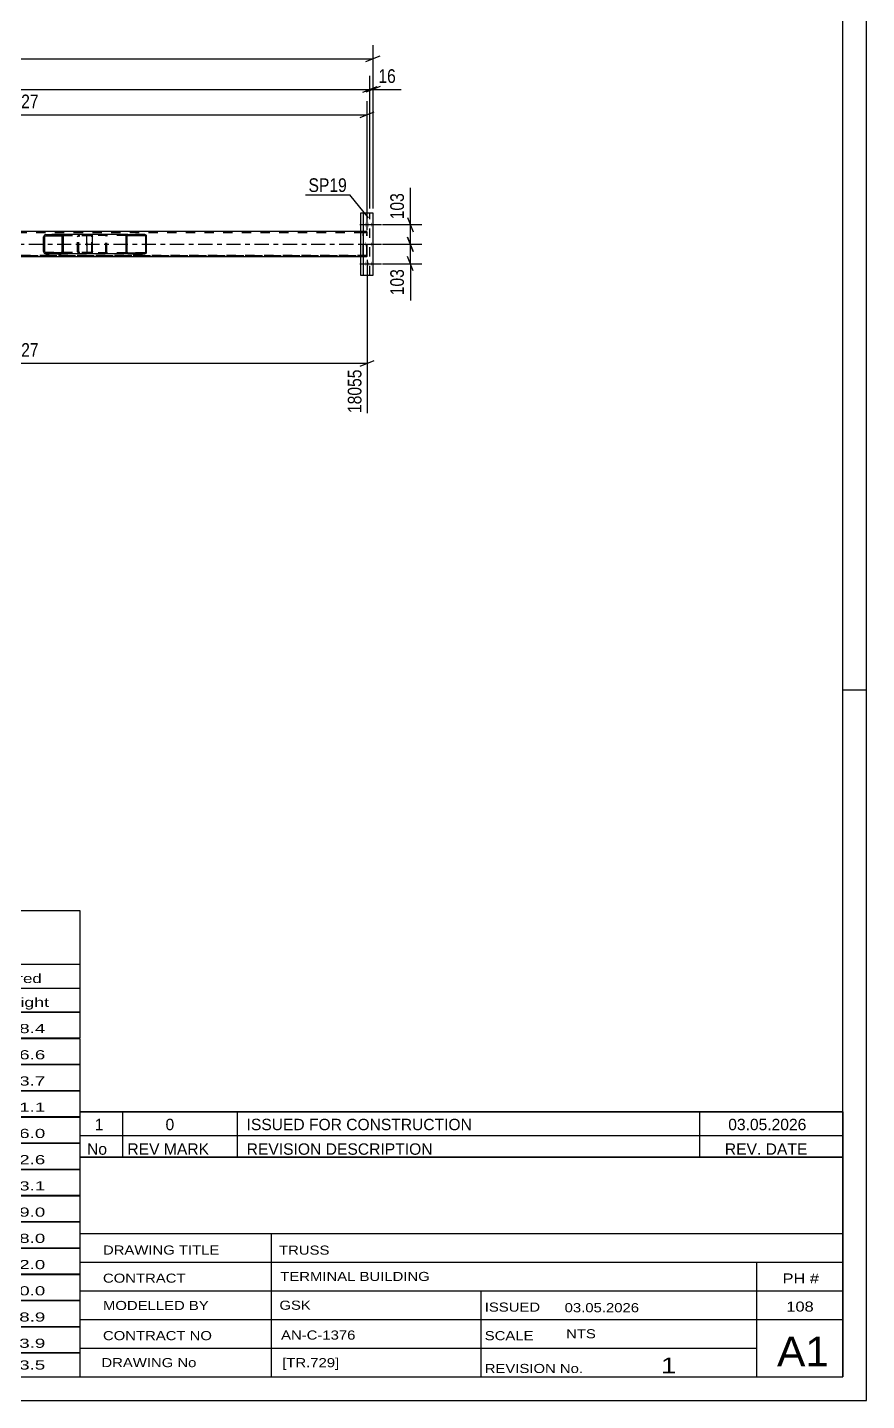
# Model space of a CAD drawing. Header units: millimetres. Extents: x 0 to 841, y 0 to 594.
# Drawn here: x 665 to 841, y 0 to 288 of the extents above; entities that cross this region are included whole.
import ezdxf

# ---------------------------------------------------------------- set-up
doc = ezdxf.new("R2010")
doc.units = ezdxf.units.MM
doc.linetypes.add('DXK_LINE_DOT2', pattern=[3.9198, 1.9599, -1.9599])
doc.linetypes.add('DXK_LINE_DOT3', pattern=[5.9187, 2.979, -0.9799, 0.9799, -0.9799])
doc.styles.add('Arial Narrow', font='ARIALN.TTF', dxfattribs={"height": 0.2})

# ---------------------------------------------------------------- blocks, each defined once
blk = doc.blocks.new('Unknown-814521776-1135')
at = {"color": 5, "linetype": 'Continuous'}
for p, q in [((841, 0), (841, 594)), ((836, 5), (836, 589)), ((841, 149), (836, 149)), ((5, 5), (836, 5)), ((0, 0), (841, 0))]:
    blk.add_line(p, q, dxfattribs=at)
blk = doc.blocks.new('Unknown-814521776-11562')
at = {"color": 7, "linetype": 'Continuous'}
for p, q in [((676, 51.05), (676, 5)), ((676, 51.05), (836, 51.05)), ((836, 51), (836, 5)), ((676, 35), (836, 35)), ((716.14, 35), (716.14, 5)), ((676, 29), (836, 29)), ((818, 5.05), (818, 29.05)), ((676, 23), (836, 23)), ((760.14, 23), (760.14, 5)), ((676, 17), (836, 17)), ((676, 11), (818, 11)), ((676, 5), (836, 5))]:
    blk.add_line(p, q, dxfattribs=at)
at = {"color": 7, "style": 'Arial Narrow'}
for s, height, width, p in [('DRAWING TITLE', 1.9089, 1.425378, (680.88, 30.61)), ('TRUSS', 1.909, 1.425378, (717.81, 30.59)), ('CONTRACT', 1.909, 1.425378, (680.88, 24.71)), ('TERMINAL BUILDING', 1.9089, 1.425378, (718.06, 25.07)), ('MODELLED BY', 1.9089, 1.425378, (680.88, 18.98)), ('GSK', 1.909, 1.425378, (717.88, 19.04)), ('ISSUED', 1.909, 1.425378, (760.94, 18.64)), ('03.05.2026', 1.909, 1.425378, (777.69, 18.52)), ('CONTRACT NO', 1.9089, 1.425378, (680.88, 12.66)), ('AN-C-1376', 1.909, 1.425378, (718.23, 12.78)), ('SCALE', 1.909, 1.425378, (760.94, 12.65)), ('A1', 6.204, 1.25, (822.24, 7.2)), ('DRAWING No', 1.909, 1.425378, (680.56, 7)), ('[TR.729]', 1.909, 1.425378, (718.46, 6.99)), ('1', 3.34, 1.5, (797.91, 5.68)), ('REVISION No.', 1.9089, 1.425378, (760.94, 5.77))]:
    blk.add_text(s, height=height, dxfattribs=dict(at, width=width)).set_placement(p)
at = {"color": 7, "linetype": 'Continuous', "style": 'Arial Narrow'}
for s, height, width, p in [('PH #', 2.1, 1.42538, (823.4, 24.55)), ('108', 2.1, 1.42538, (824.19, 18.65)), ('NTS', 1.909, 1.425378, (778, 13.05))]:
    blk.add_text(s, height=height, dxfattribs=dict(at, width=width)).set_placement(p)
blk = doc.blocks.new('Unknown-814521776-11563')
at = {"color": 7, "linetype": 'Continuous'}
for p, q in [((516, 102.75), (676, 102.75)), ((516, 91.5), (516, 102.75)), ((676, 102.75), (676, 91.5)), ((516, 91.5), (676, 91.5)), ((516, 91.5), (516, 86.5)), ((676, 91.5), (676, 86.5)), ((516, 86.5), (676, 86.5)), ((516, 86.5), (516, 81.5)), ((540, 86.5), (540, 81.5)), ((575.5, 86.5), (575.5, 81.5)), ((601.5, 86.5), (601.5, 81.5)), ((614.5, 86.5), (614.5, 81.5)), ((632, 86.5), (632, 81.5)), ((654, 86.5), (654, 81.5)), ((676, 86.5), (676, 81.5)), ((516, 81.5), (676, 81.5)), ((516, 81.45), (516, 76.05)), ((516, 81.45), (676, 81.45)), ((540, 81.5), (540, 76)), ((575.5, 81.5), (575.5, 76)), ((601.5, 81.5), (601.5, 76)), ((614.5, 81.5), (614.5, 76)), ((632, 81.5), (632, 76)), ((654, 81.5), (654, 76)), ((676, 81.45), (676, 76.05)), ((516, 76.05), (676, 76.05)), ((516, 75.95), (516, 70.55)), ((516, 75.95), (676, 75.95)), ((540, 76), (540, 70.5)), ((575.5, 76), (575.5, 70.5)), ((601.5, 76), (601.5, 70.5)), ((614.5, 76), (614.5, 70.5)), ((632, 76), (632, 70.5)), ((654, 76), (654, 70.5)), ((676, 75.95), (676, 70.55)), ((516, 70.55), (676, 70.55)), ((516, 70.45), (516, 65.05)), ((516, 70.45), (676, 70.45)), ((540, 70.5), (540, 65)), ((575.5, 70.5), (575.5, 65)), ((601.5, 70.5), (601.5, 65)), ((614.5, 70.5), (614.5, 65)), ((632, 70.5), (632, 65)), ((654, 70.5), (654, 65)), ((676, 70.45), (676, 65.05)), ((516, 65.05), (676, 65.05)), ((516, 64.95), (516, 59.55)), ((516, 64.95), (676, 64.95)), ((540, 65), (540, 59.5)), ((575.5, 65), (575.5, 59.5)), ((601.5, 65), (601.5, 59.5)), ((614.5, 65), (614.5, 59.5)), ((632, 65), (632, 59.5)), ((654, 65), (654, 59.5)), ((676, 64.95), (676, 59.55)), ((516, 59.55), (676, 59.55)), ((516, 59.45), (516, 54.05)), ((516, 59.45), (676, 59.45)), ((540, 59.5), (540, 54)), ((575.5, 59.5), (575.5, 54)), ((601.5, 59.5), (601.5, 54)), ((614.5, 59.5), (614.5, 54)), ((632, 59.5), (632, 54)), ((654, 59.5), (654, 54)), ((676, 59.45), (676, 54.05)), ((516, 54.05), (676, 54.05)), ((516, 53.95), (516, 48.55)), ((516, 53.95), (676, 53.95)), ((540, 54), (540, 48.5)), ((575.5, 54), (575.5, 48.5)), ((601.5, 54), (601.5, 48.5)), ((614.5, 54), (614.5, 48.5)), ((632, 54), (632, 48.5)), ((654, 54), (654, 48.5)), ((676, 53.95), (676, 48.55)), ((516, 48.55), (676, 48.55)), ((516, 48.45), (516, 43.05)), ((516, 48.45), (676, 48.45)), ((540, 48.5), (540, 43)), ((575.5, 48.5), (575.5, 43)), ((601.5, 48.5), (601.5, 43)), ((614.5, 48.5), (614.5, 43)), ((632, 48.5), (632, 43)), ((654, 48.5), (654, 43)), ((676, 48.45), (676, 43.05)), ((516, 43.05), (676, 43.05)), ((516, 42.95), (516, 37.55)), ((516, 42.95), (676, 42.95)), ((540, 43), (540, 37.5)), ((575.5, 43), (575.5, 37.5)), ((601.5, 43), (601.5, 37.5)), ((614.5, 43), (614.5, 37.5)), ((632, 43), (632, 37.5)), ((654, 43), (654, 37.5)), ((676, 42.95), (676, 37.55)), ((516, 37.55), (676, 37.55)), ((516, 37.45), (516, 32.05)), ((516, 37.45), (676, 37.45)), ((540, 37.5), (540, 32)), ((575.5, 37.5), (575.5, 32)), ((601.5, 37.5), (601.5, 32)), ((614.5, 37.5), (614.5, 32)), ((632, 37.5), (632, 32)), ((654, 37.5), (654, 32)), ((676, 37.45), (676, 32.05)), ((516, 32.05), (676, 32.05)), ((516, 31.95), (516, 26.55)), ((516, 31.95), (676, 31.95)), ((540, 32), (540, 26.5)), ((575.5, 32), (575.5, 26.5)), ((601.5, 32), (601.5, 26.5)), ((614.5, 32), (614.5, 26.5)), ((632, 32), (632, 26.5)), ((654, 32), (654, 26.5)), ((676, 31.95), (676, 26.55)), ((516, 26.55), (676, 26.55)), ((516, 26.45), (516, 21.05)), ((516, 26.45), (676, 26.45)), ((540, 26.5), (540, 21)), ((575.5, 26.5), (575.5, 21)), ((601.5, 26.5), (601.5, 21)), ((614.5, 26.5), (614.5, 21)), ((632, 26.5), (632, 21)), ((654, 26.5), (654, 21)), ((676, 26.45), (676, 21.05)), ((516, 21.05), (676, 21.05)), ((516, 20.95), (516, 15.55)), ((516, 20.95), (676, 20.95)), ((540, 21), (540, 15.5)), ((575.5, 21), (575.5, 15.5)), ((601.5, 21), (601.5, 15.5)), ((614.5, 21), (614.5, 15.5)), ((632, 21), (632, 15.5)), ((654, 21), (654, 15.5)), ((676, 20.95), (676, 15.55)), ((516, 15.55), (676, 15.55)), ((516, 15.45), (516, 10.05)), ((516, 15.45), (676, 15.45)), ((540, 15.5), (540, 10)), ((575.5, 15.5), (575.5, 10)), ((601.5, 15.5), (601.5, 10)), ((614.5, 15.5), (614.5, 10)), ((632, 15.5), (632, 10)), ((654, 15.5), (654, 10)), ((676, 15.45), (676, 10.05)), ((516, 10.05), (676, 10.05)), ((516, 10), (676, 10)), ((516, 10), (516, 5)), ((632, 10), (632, 5)), ((654, 10), (654, 5)), ((676, 10), (676, 5)), ((516, 5), (676, 5))]:
    blk.add_line(p, q, dxfattribs=at)
at = {"color": 7, "style": 'Arial Narrow'}
for s, height, width, p in [('GENERAL NOTES & WELD DETAILS :', 2.8633, 1.4, (517.15, 95.06)), ('REFER TYP DRAWING TYP-01', 1.9089, 1.6, (600.7, 95.16)), ("MATERIAL LIST FOR ASSEMBLY MK'D", 1.9089, 1.6, (517.15, 87.56)), ('TR729', 1.909, 1.794707, (609.9, 87.47)), ('1', 1.91, 1.794707, (638.08, 87.56)), ('No. Required', 1.9089, 1.6, (647.41, 87.56)), ('Mark', 1.909, 1.7, (517.34, 82.5)), ('Profile', 1.909, 1.7, (550.41, 82.5)), ('Material', 1.909, 1.7, (580.54, 82.56)), ('No.', 1.909, 1.7, (605.5, 82.56)), ('Length', 1.909, 1.7, (616, 82.56)), ('Area', 1.909, 1.7, (638.5, 82.56)), ('Weight', 1.909, 1.7, (658, 82.56))]:
    blk.add_text(s, height=height, dxfattribs=dict(at, width=width)).set_placement(p)
at = {"color": 7, "linetype": 'Continuous', "style": 'Arial Narrow'}
for s, height, width, p in [('BC186', 1.909, 1.794707, (517.5, 77.06)), ('SHS132*6', 1.909, 1.794707, (542, 77.06)), ('E350', 1.909, 1.794707, (581.74, 77.06)), ('1', 1.91, 1.794707, (605.86, 77.06)), ('18055', 1.909, 1.794707, (616.4, 77.06)), ('9.5', 1.909, 1.794707, (642.32, 77.06)), ('428.4', 1.909, 1.794707, (658.96, 77.06)), ('TR729', 1.909, 1.794707, (517.5, 71.56)), ('SHS100*8', 1.909, 1.794707, (542, 71.56)), ('E350', 1.909, 1.794707, (581.74, 71.56)), ('1', 1.91, 1.794707, (605.86, 71.56)), ('18028', 1.909, 1.794707, (616.4, 71.56)), ('7.2', 1.909, 1.794707, (642.32, 71.56)), ('416.6', 1.909, 1.794707, (658.96, 71.56)), ('M177', 1.909, 1.794707, (517.5, 66.06)), ('SHS100*6', 1.909, 1.794707, (542, 66.06)), ('E350', 1.909, 1.794707, (581.74, 66.06)), ('7', 1.91, 1.794707, (605.86, 66.06)), ('3167', 1.909, 1.794707, (618.58, 66.06)), ('1.2', 1.909, 1.794707, (642.32, 66.06)), ('383.7', 1.909, 1.794707, (658.96, 66.06)), ('M196', 1.909, 1.794707, (517.5, 60.56)), ('SHS100*4', 1.909, 1.794707, (542, 60.56)), ('E350', 1.909, 1.794707, (581.74, 60.56)), ('8', 1.91, 1.794707, (605.86, 60.56)), ('3261', 1.909, 1.794707, (618.58, 60.56)), ('1.3', 1.909, 1.794707, (642.32, 60.56)), ('311.1', 1.909, 1.794707, (658.96, 60.56)), ('SP20', 1.909, 1.794707, (517.5, 55.06)), ('PL20*380', 1.909, 1.794707, (542, 55.06)), ('E350', 1.909, 1.794707, (581.74, 55.06)), ('6', 1.91, 1.794707, (605.86, 55.06)), ('380', 1.909, 1.794707, (620.77, 55.06)), ('0.3', 1.909, 1.794707, (642.32, 55.06)), ('136.0', 1.909, 1.794707, (658.96, 55.06)), ('PL581', 1.909, 1.794707, (517.5, 49.56)), ('PL12*300', 1.909, 1.794707, (542, 49.56)), ('E350', 1.909, 1.794707, (581.74, 49.56)), ('14', 1.909, 1.794707, (604.76, 49.56)), ('310', 1.909, 1.794707, (620.77, 49.56)), ('0.2', 1.909, 1.794707, (642.32, 49.56)), ('122.6', 1.909, 1.794707, (658.96, 49.56)), ('SP19', 1.909, 1.794707, (517.5, 44.06)), ('PL16*325', 1.909, 1.794707, (542, 44.06)), ('E350', 1.909, 1.794707, (581.74, 44.06)), ('4', 1.91, 1.794707, (605.86, 44.06)), ('325', 1.909, 1.794707, (620.77, 44.06)), ('0.2', 1.909, 1.794707, (642.32, 44.06)), ('53.1', 1.909, 1.794707, (661.14, 44.06)), ('M1488', 1.909, 1.794707, (517.5, 38.56)), ('RHS100*100*6', 1.9089, 1.794707, (542, 38.56)), ('E350', 1.909, 1.794707, (581.74, 38.56)), ('14', 1.909, 1.794707, (604.76, 38.56)), ('198', 1.909, 1.794707, (620.77, 38.56)), ('0.1', 1.909, 1.794707, (642.32, 38.56)), ('49.0', 1.909, 1.794707, (661.14, 38.56)), ('TB74', 1.909, 1.794707, (517.5, 33.06)), ('RHS150*110*6', 1.9089, 1.794707, (542, 33.06)), ('E350', 1.909, 1.794707, (581.74, 33.06)), ('6', 1.91, 1.794707, (605.86, 33.06)), ('200', 1.909, 1.794707, (620.77, 33.06)), ('0.1', 1.909, 1.794707, (642.32, 33.06)), ('28.0', 1.909, 1.794707, (661.14, 33.06)), ('PL538', 1.909, 1.794707, (517.5, 27.56)), ('PL10*150', 1.909, 1.794707, (542, 27.56)), ('E350', 1.909, 1.794707, (581.74, 27.56)), ('6', 1.91, 1.794707, (605.86, 27.56)), ('170', 1.909, 1.794707, (620.77, 27.56)), ('0.1', 1.909, 1.794707, (642.32, 27.56)), ('12.0', 1.909, 1.794707, (661.14, 27.56)), ('ST33', 1.909, 1.794707, (517.5, 22.06)), ('PL8*100', 1.909, 1.794707, (542, 22.06)), ('E350', 1.909, 1.794707, (581.74, 22.06)), ('24', 1.909, 1.794707, (604.76, 22.06)), ('135', 1.909, 1.794707, (620.77, 22.06)), ('0.0', 1.909, 1.794707, (642.32, 22.06)), ('10.0', 1.909, 1.794707, (661.14, 22.06)), ('ST32', 1.909, 1.794707, (517.5, 16.56)), ('PL8*100', 1.909, 1.794707, (542, 16.56)), ('E350', 1.909, 1.794707, (581.74, 16.56)), ('24', 1.909, 1.794707, (604.76, 16.56)), ('121', 1.909, 1.794707, (620.77, 16.56)), ('0.0', 1.909, 1.794707, (642.32, 16.56)), ('8.9', 1.909, 1.794707, (663.33, 16.56)), ('M1489', 1.909, 1.794707, (517.5, 11.06)), ('RHS100*100*6', 1.9089, 1.794707, (542, 11.06)), ('E350', 1.909, 1.794707, (581.74, 11.06)), ('1', 1.91, 1.794707, (605.86, 11.06)), ('222', 1.909, 1.794707, (620.77, 11.06)), ('0.1', 1.909, 1.794707, (642.32, 11.06)), ('3.9', 1.909, 1.794707, (663.33, 11.06)), ('Total', 1.909, 1.7, (618.33, 6.5)), ('44.4', 1.909, 1.794707, (639.64, 6.5)), ('1963.5', 1.909, 1.794707, (656.77, 6.5))]:
    blk.add_text(s, height=height, dxfattribs=dict(at, width=width)).set_placement(p)
blk = doc.blocks.new('Unknown-814521776-11565')
at = {"color": 7, "linetype": 'Continuous'}
for p, q in [((676, 60.55), (836, 60.55)), ((836, 60.55), (676, 60.55)), ((676, 60.55), (676, 55.55)), ((685, 60.55), (685, 55.55)), ((709, 60.55), (709, 55.55)), ((806, 60.55), (806, 55.55)), ((836, 60.55), (836, 55.55)), ((676, 55.55), (836, 55.55)), ((676, 55.55), (676, 51.05)), ((676, 55.55), (836, 55.55)), ((685, 55.55), (685, 51.05)), ((709, 55.55), (709, 51.05)), ((806, 55.55), (806, 51.05)), ((836, 55.55), (836, 51.05)), ((836, 51.05), (676, 51.05))]:
    blk.add_line(p, q, dxfattribs=at)
at = {"color": 7, "linetype": 'Continuous', "style": 'Arial Narrow'}
for s, height, width, p in [('1', 2.39, 1.196471, (679.16, 56.7)), ('0', 2.39, 1.196471, (694, 56.7)), ('ISSUED FOR CONSTRUCTION', 2.3861, 1.196471, (711, 56.7)), ('03.05.2026', 2.386, 1.196471, (812, 56.7)), ('No', 2.386, 1.2, (677.54, 51.55)), ('REV MARK', 2.386, 1.2, (686, 51.55)), ('REVISION DESCRIPTION', 2.3861, 1.2, (711, 51.55)), ('REV. DATE', 2.386, 1.2, (811.28, 51.55))]:
    blk.add_text(s, height=height, dxfattribs=dict(at, width=width)).set_placement(p)
blk = doc.blocks.new('Bolt-814521776-2808 - 2731')
at = {"linetype": 'Continuous'}
for points in [[(735.79, 246.61), (735.8, 246.7), (735.8, 246.79), (735.81, 246.87), (735.82, 246.93), (735.83, 246.99), (735.84, 247.02), (735.86, 247.04), (735.87, 247.04), (735.88, 247.02), (735.9, 246.99), (735.91, 246.93), (735.92, 246.87), (735.92, 246.79), (735.93, 246.7), (735.93, 246.61), (735.93, 246.51), (735.92, 246.43), (735.92, 246.35), (735.91, 246.28), (735.9, 246.23), (735.88, 246.19), (735.87, 246.17), (735.86, 246.17), (735.84, 246.19), (735.83, 246.23), (735.82, 246.28), (735.81, 246.35), (735.8, 246.43), (735.8, 246.51)], [(736.43, 246.61), (736.43, 246.7), (736.44, 246.79), (736.44, 246.87), (736.45, 246.93), (736.46, 246.99), (736.48, 247.02), (736.49, 247.04), (736.51, 247.04), (736.52, 247.02), (736.53, 246.99), (736.54, 246.93), (736.55, 246.87), (736.56, 246.79), (736.57, 246.7), (736.57, 246.61), (736.57, 246.51), (736.56, 246.43), (736.55, 246.35), (736.54, 246.28), (736.53, 246.23), (736.52, 246.19), (736.51, 246.17), (736.49, 246.17), (736.48, 246.19), (736.46, 246.23), (736.45, 246.28), (736.44, 246.35), (736.44, 246.43), (736.43, 246.51)], [(737.07, 246.61), (737.07, 246.7), (737.07, 246.79), (737.08, 246.87), (737.09, 246.93), (737.1, 246.99), (737.11, 247.02), (737.13, 247.04), (737.14, 247.04), (737.16, 247.02), (737.17, 246.99), (737.18, 246.93), (737.19, 246.87), (737.2, 246.79), (737.2, 246.7), (737.2, 246.61), (737.2, 246.51), (737.2, 246.43), (737.19, 246.35), (737.18, 246.28), (737.17, 246.23), (737.16, 246.19), (737.14, 246.17), (737.13, 246.17), (737.11, 246.19), (737.1, 246.23), (737.09, 246.28), (737.08, 246.35), (737.07, 246.43), (737.07, 246.51)], [(735.79, 242.51), (735.8, 242.6), (735.8, 242.69), (735.81, 242.77), (735.82, 242.83), (735.83, 242.89), (735.84, 242.92), (735.86, 242.94), (735.87, 242.94), (735.88, 242.92), (735.9, 242.89), (735.91, 242.83), (735.92, 242.77), (735.92, 242.69), (735.93, 242.6), (735.93, 242.51), (735.93, 242.41), (735.92, 242.33), (735.92, 242.25), (735.91, 242.18), (735.9, 242.13), (735.88, 242.09), (735.87, 242.07), (735.86, 242.07), (735.84, 242.09), (735.83, 242.13), (735.82, 242.18), (735.81, 242.25), (735.8, 242.33), (735.8, 242.41)], [(737.07, 242.51), (737.07, 242.6), (737.07, 242.69), (737.08, 242.77), (737.09, 242.83), (737.1, 242.89), (737.11, 242.92), (737.13, 242.94), (737.14, 242.94), (737.16, 242.92), (737.17, 242.89), (737.18, 242.83), (737.19, 242.77), (737.2, 242.69), (737.2, 242.6), (737.2, 242.51), (737.2, 242.41), (737.2, 242.33), (737.19, 242.25), (737.18, 242.18), (737.17, 242.13), (737.16, 242.09), (737.14, 242.07), (737.13, 242.07), (737.11, 242.09), (737.1, 242.13), (737.09, 242.18), (737.08, 242.25), (737.07, 242.33), (737.07, 242.41)], [(735.79, 238.41), (735.8, 238.5), (735.8, 238.59), (735.81, 238.67), (735.82, 238.73), (735.83, 238.79), (735.84, 238.82), (735.86, 238.84), (735.87, 238.84), (735.88, 238.82), (735.9, 238.79), (735.91, 238.73), (735.92, 238.67), (735.92, 238.59), (735.93, 238.5), (735.93, 238.41), (735.93, 238.31), (735.92, 238.23), (735.92, 238.15), (735.91, 238.08), (735.9, 238.03), (735.88, 237.99), (735.87, 237.97), (735.86, 237.97), (735.84, 237.99), (735.83, 238.03), (735.82, 238.08), (735.81, 238.15), (735.8, 238.23), (735.8, 238.31)], [(736.43, 238.41), (736.43, 238.5), (736.44, 238.59), (736.44, 238.67), (736.45, 238.73), (736.46, 238.79), (736.48, 238.82), (736.49, 238.84), (736.51, 238.84), (736.52, 238.82), (736.53, 238.79), (736.54, 238.73), (736.55, 238.67), (736.56, 238.59), (736.57, 238.5), (736.57, 238.41), (736.57, 238.31), (736.56, 238.23), (736.55, 238.15), (736.54, 238.08), (736.53, 238.03), (736.52, 237.99), (736.51, 237.97), (736.49, 237.97), (736.48, 237.99), (736.46, 238.03), (736.45, 238.08), (736.44, 238.15), (736.44, 238.23), (736.43, 238.31)], [(737.07, 238.41), (737.07, 238.5), (737.07, 238.59), (737.08, 238.67), (737.09, 238.73), (737.1, 238.79), (737.11, 238.82), (737.13, 238.84), (737.14, 238.84), (737.16, 238.82), (737.17, 238.79), (737.18, 238.73), (737.19, 238.67), (737.2, 238.59), (737.2, 238.5), (737.2, 238.41), (737.2, 238.31), (737.2, 238.23), (737.19, 238.15), (737.18, 238.08), (737.17, 238.03), (737.16, 237.99), (737.14, 237.97), (737.13, 237.97), (737.11, 237.99), (737.1, 238.03), (737.09, 238.08), (737.08, 238.15), (737.07, 238.23), (737.07, 238.31)]]:
    blk.add_hatch(color=1, dxfattribs=at).paths.add_polyline_path(points)
at = {"color": 1, "linetype": 'Continuous'}
for p, q in [((734.72, 246.61), (738, 246.61)), ((735.35, 246.61), (738.63, 246.61)), ((735.99, 246.61), (739.27, 246.61)), ((734.72, 242.51), (738, 242.51)), ((735.99, 242.51), (739.27, 242.51)), ((734.72, 238.41), (738, 238.41)), ((735.35, 238.41), (738.63, 238.41)), ((735.99, 238.41), (739.27, 238.41))]:
    blk.add_line(p, q, dxfattribs=at)
blk = doc.blocks.new('Part-814521776-2914 - 2731')
at = {"color": 2, "linetype": 'Continuous'}
for p, q in [((737.51, 249.01), (734.86, 249.01)), ((734.86, 249.01), (734.86, 236.01)), ((735.49, 236.01), (735.49, 249.01)), ((737.51, 236.01), (737.51, 249.01)), ((734.86, 236.01), (737.51, 236.01))]:
    blk.add_line(p, q, dxfattribs=at)
at = {"color": 7, "linetype": 'DXK_LINE_DOT2'}
blk.add_line((736.87, 236.01), (736.87, 249.01), dxfattribs=at)
blk = doc.blocks.new('Part-814521776-2860 - 2731')
at = {"color": 7, "linetype": 'DXK_LINE_DOT2'}
for p, q in [((735.49, 244.91), (73.46, 244.91)), ((736.21, 245.15), (734.86, 245.15)), ((736.21, 245.15), (734.86, 245.15)), ((735.46, 244.85), (735.45, 244.67)), ((735.47, 245.01), (735.46, 244.85)), ((735.5, 245.11), (735.47, 245.01)), ((736.21, 244.91), (735.49, 244.91)), ((735.49, 244.76), (735.5, 244.84)), ((735.53, 245.15), (735.5, 245.11)), ((735.5, 244.84), (735.51, 244.89)), ((735.51, 244.89), (735.53, 244.91)), ((736.23, 245.11), (736.21, 245.15)), ((736.21, 244.91), (736.22, 244.89)), ((736.22, 244.89), (736.23, 244.84)), ((736.26, 245.01), (736.23, 245.11)), ((736.23, 244.84), (736.24, 244.76)), ((736.28, 244.85), (736.26, 245.01)), ((736.28, 244.67), (736.28, 244.85)), ((735.45, 240.35), (735.45, 244.67)), ((735.49, 244.69), (735.49, 244.76)), ((735.49, 244.67), (735.49, 244.69)), ((735.49, 240.35), (735.49, 244.67)), ((736.24, 244.76), (736.24, 244.67)), ((736.24, 240.35), (736.24, 244.67)), ((736.28, 240.35), (736.28, 244.67)), ((736.21, 240.11), (73.46, 240.11)), ((73.46, 240.11), (735.49, 240.11)), ((736.21, 239.87), (734.86, 239.87)), ((736.21, 239.87), (734.86, 239.87)), ((735.45, 240.35), (735.46, 240.16)), ((735.46, 240.16), (735.47, 240.01)), ((735.47, 240.01), (735.5, 239.9)), ((735.49, 240.25), (735.49, 240.35)), ((735.5, 240.18), (735.49, 240.25)), ((735.51, 240.12), (735.5, 240.18)), ((735.5, 239.9), (735.53, 239.87)), ((735.53, 240.11), (735.51, 240.12)), ((736.22, 240.12), (736.21, 240.11)), ((736.21, 239.87), (736.23, 239.9)), ((736.23, 240.18), (736.22, 240.12)), ((736.24, 240.25), (736.23, 240.18)), ((736.23, 239.9), (736.26, 240.01)), ((736.24, 240.35), (736.24, 240.25)), ((736.26, 240.01), (736.28, 240.16)), ((736.28, 240.16), (736.28, 240.35))]:
    blk.add_line(p, q, dxfattribs=at)
at = {"color": 2, "linetype": 'Continuous'}
for p, q in [((734.86, 245.15), (596.39, 245.15)), ((734.86, 239.87), (596.39, 239.87))]:
    blk.add_line(p, q, dxfattribs=at)
at = {"color": 7, "linetype": 'DXK_LINE_DOT3'}
blk.add_line((73.46, 242.51), (735.87, 242.51), dxfattribs=at)
blk = doc.blocks.new('Part-814521776-2939 - 2731')
at = {"linetype": 'Continuous'}
h = blk.add_hatch(dxfattribs=at)
h.set_pattern_fill('', scale=0.7, style=0, pattern_type=0)
h.set_pattern_definition([(45, (689.9823, 244.309), (-1.57154, 1.57154), [])])
h.paths.add_polyline_path([(690.01, 244.19), (689.98, 244.31), (689.91, 244.41), (689.8, 244.48), (689.67, 244.51), (686.09, 244.51), (685.96, 244.48), (685.85, 244.41), (685.78, 244.31), (685.75, 244.19), (685.75, 240.83), (685.78, 240.7), (685.85, 240.6), (685.96, 240.53), (686.09, 240.51), (689.67, 240.51), (689.8, 240.53), (689.91, 240.6), (689.98, 240.7), (690.01, 240.83)])
h.paths.add_polyline_path([(689.82, 240.77), (689.79, 240.71), (689.73, 240.68), (689.67, 240.67), (686.09, 240.67), (686.03, 240.68), (685.97, 240.71), (685.93, 240.77), (685.92, 240.83), (685.92, 244.19), (685.93, 244.25), (685.97, 244.3), (686.03, 244.33), (686.09, 244.35), (689.67, 244.35), (689.73, 244.33), (689.79, 244.3), (689.82, 244.25), (689.84, 244.19), (689.84, 240.83)])
at = {"color": 7, "linetype": 'DXK_LINE_DOT2'}
for p, q in [((677.4, 244.19), (677.43, 244.31)), ((677.4, 244.19), (677.4, 240.83)), ((677.59, 244.25), (677.57, 244.19)), ((677.57, 240.83), (677.57, 244.19)), ((677.62, 244.3), (677.59, 244.25)), ((677.61, 244.48), (677.74, 244.51)), ((677.68, 244.33), (677.62, 244.3)), ((677.74, 244.35), (677.68, 244.33)), ((678.39, 244.51), (677.74, 244.51)), ((689.67, 244.35), (677.74, 244.35)), ((681.32, 244.51), (681.45, 244.48)), ((681.38, 244.33), (681.32, 244.35)), ((681.44, 244.3), (681.38, 244.33)), ((681.48, 244.25), (681.44, 244.3)), ((681.49, 244.19), (681.48, 244.25)), ((681.49, 240.83), (681.49, 244.19)), ((681.63, 244.31), (681.66, 244.19)), ((681.66, 240.83), (681.66, 244.19)), ((689.67, 244.51), (686.09, 244.51)), ((677.41, 240.8), (677.4, 240.83)), ((677.43, 240.7), (677.41, 240.8)), ((677.57, 240.83), (677.59, 240.77)), ((677.59, 240.77), (677.62, 240.71)), ((677.74, 240.51), (677.61, 240.53)), ((677.62, 240.71), (677.68, 240.68)), ((677.68, 240.68), (677.74, 240.67)), ((689.67, 240.67), (677.74, 240.67)), ((678.39, 240.51), (677.74, 240.51)), ((681.32, 240.67), (681.38, 240.68)), ((681.45, 240.53), (681.32, 240.51)), ((681.38, 240.68), (681.44, 240.71)), ((681.44, 240.71), (681.48, 240.77)), ((681.48, 240.77), (681.49, 240.83)), ((681.66, 240.83), (681.63, 240.7)), ((689.67, 240.51), (686.09, 240.51))]:
    blk.add_line(p, q, dxfattribs=at)
at = {"color": 2, "linetype": 'Continuous'}
for p, q in [((686.09, 244.51), (678.39, 244.51)), ((685.78, 244.31), (685.75, 244.19)), ((685.75, 240.83), (685.75, 244.19)), ((685.92, 244.19), (685.93, 244.25)), ((685.92, 240.83), (685.92, 244.19)), ((685.93, 244.25), (685.97, 244.3)), ((686.09, 244.51), (685.96, 244.48)), ((685.97, 244.3), (686.03, 244.33)), ((686.03, 244.33), (686.09, 244.35)), ((686.09, 244.51), (689.67, 244.51)), ((686.09, 244.35), (689.67, 244.35)), ((689.8, 244.48), (689.67, 244.51)), ((689.67, 244.35), (689.73, 244.33)), ((689.73, 244.33), (689.79, 244.3)), ((689.79, 244.3), (689.82, 244.25)), ((689.82, 244.25), (689.84, 244.19)), ((689.84, 240.83), (689.84, 244.19)), ((690.01, 244.19), (689.98, 244.31)), ((690.01, 240.83), (690.01, 244.19)), ((686.09, 240.51), (678.39, 240.51)), ((685.75, 240.83), (685.78, 240.7)), ((685.93, 240.77), (685.92, 240.83)), ((685.97, 240.71), (685.93, 240.77)), ((685.96, 240.53), (686.09, 240.51)), ((686.03, 240.68), (685.97, 240.71)), ((686.09, 240.67), (686.03, 240.68)), ((686.09, 240.67), (689.67, 240.67)), ((686.09, 240.51), (689.67, 240.51)), ((689.73, 240.68), (689.67, 240.67)), ((689.67, 240.51), (689.8, 240.53)), ((689.79, 240.71), (689.73, 240.68)), ((689.82, 240.77), (689.79, 240.71)), ((689.84, 240.83), (689.82, 240.77)), ((689.98, 240.7), (690.01, 240.83))]:
    blk.add_line(p, q, dxfattribs=at)
at = {"color": 7, "linetype": 'DXK_LINE_DOT2'}
for centre, start, end in [((677.73, 244.17), 110.7583, 155.68), ((681.33, 244.17), 24.32, 69.2417), ((677.73, 240.84), 204.32, 249.2417), ((681.33, 240.84), 290.7583, 335.68)]:
    blk.add_arc(centre, 0.331, start, end, dxfattribs=at)
at = {"color": 2, "linetype": 'Continuous'}
for centre, start, end in [((686.08, 244.17), 110.7583, 155.68), ((689.68, 244.17), 24.32, 69.2417), ((686.08, 240.84), 204.32, 249.2417), ((689.68, 240.84), 290.7583, 335.68)]:
    blk.add_arc(centre, 0.331, start, end, dxfattribs=at)
blk = doc.blocks.new('Part-814521776-2968 - 2731')
at = {"linetype": 'Continuous'}
h = blk.add_hatch(dxfattribs=at)
h.set_pattern_fill('', scale=0.7, style=0, pattern_type=0)
h.set_pattern_definition([(45, (672.5586, 244.2103), (-1.57154, 1.57154), [])])
h.paths.add_polyline_path([(672.6, 244.03), (672.56, 244.21), (672.45, 244.37), (672.29, 244.47), (672.09, 244.51), (668.91, 244.51), (668.72, 244.47), (668.55, 244.37), (668.45, 244.21), (668.41, 244.03), (668.41, 240.99), (668.45, 240.8), (668.55, 240.65), (668.72, 240.54), (668.91, 240.51), (672.09, 240.51), (672.29, 240.54), (672.45, 240.65), (672.56, 240.8), (672.6, 240.99)])
h.paths.add_polyline_path([(672.33, 240.89), (672.27, 240.82), (672.19, 240.76), (672.09, 240.75), (668.91, 240.75), (668.81, 240.76), (668.73, 240.82), (668.68, 240.89), (668.66, 240.99), (668.66, 244.03), (668.68, 244.12), (668.73, 244.2), (668.81, 244.25), (668.91, 244.27), (672.09, 244.27), (672.19, 244.25), (672.27, 244.2), (672.33, 244.12), (672.35, 244.03), (672.35, 240.99)])
at = {"color": 2, "linetype": 'Continuous'}
for p, q in [((668.45, 244.21), (668.41, 244.03)), ((668.41, 240.99), (668.41, 244.03)), ((668.66, 244.03), (668.68, 244.12)), ((668.66, 240.99), (668.66, 244.03)), ((668.68, 244.12), (668.73, 244.2)), ((668.91, 244.51), (668.72, 244.47)), ((668.73, 244.2), (668.81, 244.25)), ((668.81, 244.25), (668.91, 244.27)), ((668.91, 244.51), (672.09, 244.51)), ((668.91, 244.27), (672.09, 244.27)), ((678.39, 244.51), (672.09, 244.51)), ((672.29, 244.47), (672.09, 244.51)), ((672.09, 244.27), (672.19, 244.25)), ((672.19, 244.25), (672.27, 244.2)), ((672.27, 244.2), (672.33, 244.12)), ((672.33, 244.12), (672.35, 244.03)), ((672.35, 240.99), (672.35, 244.03)), ((672.6, 244.03), (672.56, 244.21)), ((672.6, 240.99), (672.6, 244.03)), ((678.39, 244.51), (678.5, 244.47)), ((678.5, 244.47), (678.59, 244.37)), ((678.59, 244.37), (678.64, 244.21)), ((678.64, 244.21), (678.67, 244.03)), ((678.67, 240.99), (678.67, 244.03)), ((668.41, 240.99), (668.45, 240.8)), ((668.68, 240.89), (668.66, 240.99)), ((668.73, 240.82), (668.68, 240.89)), ((668.72, 240.54), (668.91, 240.51)), ((668.81, 240.76), (668.73, 240.82)), ((668.91, 240.75), (668.81, 240.76)), ((668.91, 240.75), (672.09, 240.75)), ((668.91, 240.51), (672.09, 240.51)), ((672.19, 240.76), (672.09, 240.75)), ((672.09, 240.51), (672.29, 240.54)), ((678.39, 240.51), (672.09, 240.51)), ((672.27, 240.82), (672.19, 240.76)), ((672.33, 240.89), (672.27, 240.82)), ((672.35, 240.99), (672.33, 240.89)), ((672.56, 240.8), (672.6, 240.99)), ((678.5, 240.54), (678.39, 240.51)), ((678.59, 240.65), (678.5, 240.54)), ((678.64, 240.8), (678.59, 240.65)), ((678.67, 240.99), (678.64, 240.8))]:
    blk.add_line(p, q, dxfattribs=at)
at = {"color": 7, "linetype": 'DXK_LINE_DOT2'}
for p, q in [((672.09, 244.51), (668.91, 244.51)), ((678.39, 244.27), (668.91, 244.27)), ((675.56, 244.03), (675.6, 244.21)), ((675.56, 240.99), (675.56, 244.03)), ((675.83, 244.12), (675.81, 244.03)), ((675.81, 240.99), (675.81, 244.03)), ((675.88, 244.2), (675.83, 244.12)), ((675.87, 244.47), (676.06, 244.51)), ((675.96, 244.25), (675.88, 244.2)), ((676.06, 244.27), (675.96, 244.25)), ((677.4, 244.27), (677.4, 244.51)), ((678.45, 244.25), (678.39, 244.27)), ((678.49, 244.2), (678.45, 244.25)), ((678.52, 244.12), (678.49, 244.2)), ((678.53, 244.03), (678.52, 244.12)), ((678.53, 240.99), (678.53, 244.03)), ((678.39, 240.75), (668.91, 240.75)), ((672.09, 240.51), (668.91, 240.51)), ((675.6, 240.8), (675.56, 240.99)), ((675.81, 240.99), (675.83, 240.89)), ((675.83, 240.89), (675.88, 240.82)), ((676.06, 240.51), (675.87, 240.54)), ((675.88, 240.82), (675.96, 240.76)), ((675.96, 240.76), (676.06, 240.75)), ((677.4, 240.51), (677.4, 240.75)), ((678.39, 240.75), (678.45, 240.76)), ((678.45, 240.76), (678.49, 240.82)), ((678.49, 240.82), (678.52, 240.89)), ((678.52, 240.89), (678.53, 240.99))]:
    blk.add_line(p, q, dxfattribs=at)
at = {"color": 2, "linetype": 'Continuous'}
for centre, start, end in [((668.9, 244.01), 111.1941, 156.1506), ((672.11, 244.01), 23.8494, 68.8059), ((668.9, 241), 203.8494, 248.8059), ((672.11, 241), 291.1941, 336.1506)]:
    blk.add_arc(centre, 0.492, start, end, dxfattribs=at)
at = {"color": 7, "linetype": 'DXK_LINE_DOT2'}
for centre, start, end in [((676.05, 244.01), 111.1941, 156.1506), ((676.05, 241), 203.8494, 248.8059)]:
    blk.add_arc(centre, 0.492, start, end, dxfattribs=at)
blk = doc.blocks.new('StraightDimension-814521776-10578 - 2731')
at = {"color": 7, "linetype": 'Continuous'}
for p, q in [((736.87, 250.01), (736.87, 277.83)), ((64.84, 274.98), (736.87, 274.98)), ((735.37, 274.38), (738.37, 275.58))]:
    blk.add_line(p, q, dxfattribs=at)
blk = doc.blocks.new('StraightDimension-814521776-7486 - 2731')
at = {"color": 7, "linetype": 'Continuous'}
for p, q in [((744.74, 248.11), (745.94, 245.11)), ((739.52, 246.61), (747.74, 246.61)), ((745.34, 242.51), (745.34, 246.61)), ((739.52, 242.51), (747.74, 242.51)), ((745.94, 241.01), (744.74, 244.01))]:
    blk.add_line(p, q, dxfattribs=at)
at = {"color": 0}
blk.add_wipeout([(744.59, 253.82), (740.39, 253.82), (740.39, 247.13), (744.59, 247.13)], dxfattribs=at)
at = {"color": 7, "linetype": 'Continuous'}
blk.add_line((745.34, 246.61), (745.34, 254.34), dxfattribs=at)
blk.add_line((745.34, 246.61), (745.34, 254.34), dxfattribs=at)
at = {"color": 3, "style": 'Arial Narrow'}
blk.add_text('103', height=2.863, rotation=90.0002, dxfattribs=at).set_placement((743.99, 247.73))
blk = doc.blocks.new('StraightDimension-814521776-3189 - 2731')
at = {"color": 7, "linetype": 'Continuous'}
for p, q in [((591.18, 254.55), (591.18, 272.52)), ((736.28, 245.45), (736.28, 272.52)), ((592.68, 270.27), (589.68, 269.07)), ((591.18, 269.67), (736.28, 269.67)), ((734.78, 269.07), (737.78, 270.27))]:
    blk.add_line(p, q, dxfattribs=at)
at = {"color": 0}
blk.add_wipeout([(667.99, 270.42), (667.99, 274.62), (659.48, 274.62), (659.48, 270.42)], dxfattribs=at)
at = {"color": 3, "style": 'Arial Narrow'}
blk.add_text('3627', height=2.863, dxfattribs=at).set_placement((660.08, 271.02))
blk = doc.blocks.new('StraightDimension-814521776-3148 - 2731')
at = {"color": 7, "linetype": 'Continuous'}
for p, q in [((736.28, 239.25), (736.28, 207.1)), ((591.18, 230.47), (591.18, 207.1)), ((592.68, 218.14), (589.68, 216.94)), ((591.18, 217.54), (736.28, 217.54)), ((734.78, 216.94), (737.78, 218.14))]:
    blk.add_line(p, q, dxfattribs=at)
at = {"color": 0}
blk.add_wipeout([(667.99, 218.29), (667.99, 222.49), (659.48, 222.49), (659.48, 218.29)], dxfattribs=at)
at = {"color": 0, "linetype": 'Continuous'}
blk.add_wipeout([(735.68, 216.84), (731.48, 216.84), (731.48, 206.5), (735.68, 206.5)], dxfattribs=at)
at = {"color": 3, "style": 'Arial Narrow'}
blk.add_text('3627', height=2.863, dxfattribs=at).set_placement((660.08, 218.89))
at = {"color": 3, "linetype": 'Continuous', "style": 'Arial Narrow'}
blk.add_text('18055', height=2.863, rotation=90.0002, dxfattribs=at).set_placement((735.08, 207.1))
blk = doc.blocks.new('StraightDimension-814521776-3166 - 2731')
at = {"color": 7, "linetype": 'Continuous'}
for p, q in [((737.51, 250.01), (737.51, 284.26)), ((64.2, 281.41), (737.51, 281.41)), ((736.01, 280.81), (739.01, 282.01))]:
    blk.add_line(p, q, dxfattribs=at)
blk = doc.blocks.new('StraightDimension-814521776-7484 - 2731')
at = {"color": 7, "linetype": 'Continuous'}
for p, q in [((739.52, 242.51), (747.74, 242.51)), ((744.74, 244.01), (745.94, 241.01)), ((745.34, 238.41), (745.34, 242.51)), ((745.94, 236.91), (744.74, 239.91)), ((739.52, 238.41), (747.74, 238.41))]:
    blk.add_line(p, q, dxfattribs=at)
at = {"color": 0}
blk.add_wipeout([(744.59, 237.88), (740.39, 237.88), (740.39, 231.2), (744.59, 231.2)], dxfattribs=at)
at = {"color": 7, "linetype": 'Continuous'}
blk.add_line((745.34, 238.41), (745.34, 230.67), dxfattribs=at)
blk.add_line((745.34, 238.41), (745.34, 230.67), dxfattribs=at)
at = {"color": 3, "style": 'Arial Narrow'}
blk.add_text('103', height=2.863, rotation=90.0002, dxfattribs=at).set_placement((743.99, 231.8))
blk = doc.blocks.new('StraightDimension-814521776-10577 - 2731')
at = {"color": 7, "linetype": 'Continuous'}
for p, q in [((736.87, 250.01), (736.87, 277.83)), ((737.51, 250.01), (737.51, 277.83)), ((735.37, 274.38), (738.37, 275.58)), ((739.01, 275.58), (736.01, 274.38)), ((736.87, 274.98), (737.51, 274.98))]:
    blk.add_line(p, q, dxfattribs=at)
at = {"color": 0}
blk.add_wipeout([(742.89, 275.73), (742.89, 279.93), (738.03, 279.93), (738.03, 275.73)], dxfattribs=at)
at = {"color": 7, "linetype": 'Continuous'}
blk.add_line((737.51, 274.98), (743.41, 274.98), dxfattribs=at)
blk.add_line((737.51, 274.98), (743.41, 274.98), dxfattribs=at)
at = {"color": 3, "style": 'Arial Narrow'}
blk.add_text('16', height=2.863, dxfattribs=at).set_placement((738.63, 276.33))
blk = doc.blocks.new('Mark-814521776-2910 - 2731')
at = {"color": 0}
blk.add_wipeout([(732.02, 253.46), (732.02, 256.46), (723.98, 256.46), (723.98, 253.46)], dxfattribs=at)
blk.add_wipeout([(732.02, 253.46), (732.02, 256.46), (723.98, 256.46), (723.98, 253.46)], dxfattribs=at)
at = {"color": 30, "linetype": 'Continuous'}
for p in [(723.38, 252.86), (736.55, 248.04)]:
    blk.add_line(p, (732.62, 252.86), dxfattribs=at)
at = {"color": 3, "style": 'Arial Narrow'}
blk.add_text('SP19', height=2.863, dxfattribs=at).set_placement((723.98, 253.46))

msp = doc.modelspace()

# ---------------------------------------------------------------- block references
for name in ['Unknown-814521776-1135', 'Part-814521776-2914 - 2731', 'Part-814521776-2860 - 2731', 'Bolt-814521776-2808 - 2731', 'Part-814521776-2968 - 2731', 'Part-814521776-2939 - 2731', 'Unknown-814521776-11563', 'Unknown-814521776-11565', 'Unknown-814521776-11562']:
    msp.add_blockref(name, (0, 0))

# ---------------------------------------------------------------- next in the draw order: block references
for name in ['StraightDimension-814521776-10578 - 2731', 'StraightDimension-814521776-3148 - 2731']:
    msp.add_blockref(name, (0, 0))

# ---------------------------------------------------------------- next in the draw order: block references
for name in ['StraightDimension-814521776-3189 - 2731', 'StraightDimension-814521776-7486 - 2731']:
    msp.add_blockref(name, (0, 0))

# ---------------------------------------------------------------- next in the draw order: block references
for name in ['StraightDimension-814521776-3166 - 2731', 'StraightDimension-814521776-7484 - 2731']:
    msp.add_blockref(name, (0, 0))

# ---------------------------------------------------------------- next in the draw order: block references
msp.add_blockref('StraightDimension-814521776-10577 - 2731', (0, 0))

# ---------------------------------------------------------------- next in the draw order: block references
msp.add_blockref('Mark-814521776-2910 - 2731', (0, 0))

doc.saveas('drawing.dxf')
